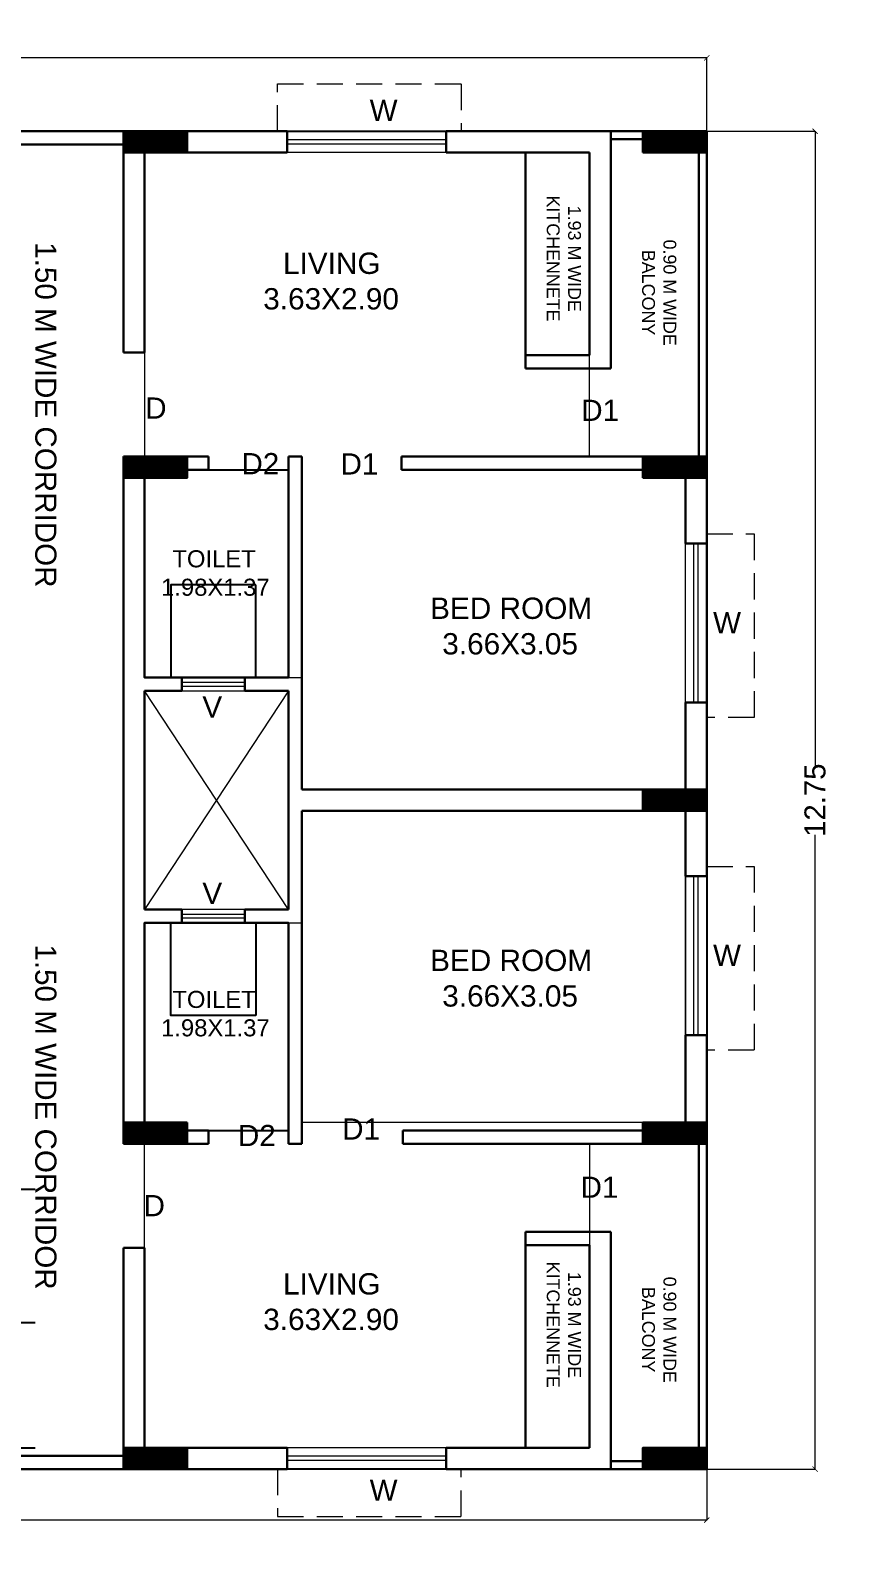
# Model space of a CAD drawing. Header units: metres. Extents: x 0 to 63445, y 32357 to 32804.
# Drawn here: x 63260.83 to 63268.57, y 32656.78 to 32671.24 of the extents above; entities that cross this region are included whole.
import ezdxf

# ---------------------------------------------------------------- set-up
doc = ezdxf.new("R2010")
doc.units = ezdxf.units.M
doc.header["$MEASUREMENT"] = 0
doc.header["$PDMODE"] = 34
doc.header["$PDSIZE"] = -10
doc.linetypes.add('DASHED', pattern=[0.75, 0.5, -0.25])
doc.linetypes.add('DASHED2', pattern=[0.375, 0.25, -0.125])
doc.layers.get('0').update_dxf_attribs({"lineweight": 25})
for name, color, linetype, plot in [('BLK_2_FLR_4_BATH', 3, 'Continuous', False), ('BLK_2_FLR_4_BLT_UP_AREA', 14, 'Continuous', False), ('BLK_2_FLR_4_WATER_CLOSET', 2, 'Continuous', False)]:
    doc.layers.add(name, color=color, linetype=linetype, plot=plot)
for name, color, linetype, lineweight in [('BLK_2_FLR_4_BLT_UP_AREA_DEDUCT', 41, 'Continuous', 9), ('BLK_2_FLR_4_CARPET_AREA', 1, 'DASHED', 9), ('BLK_2_FLR_4_STAIR_1_FLIGHT_1', 7, 'Continuous', 0), ('BLK_2_FLR_4_STAIR_1_LANDING_1', 7, 'Continuous', 0), ('BLK_2_FLR_4_UNITFA', 7, 'Continuous', 0), ('COLUMN', 1, 'Continuous', 30), ('DIM', 56, 'Continuous', 20), ('hatch', 251, 'Continuous', 20), ('TEXT-2', 65, 'Continuous', 18), ('wall', 7, 'Continuous', 30), ('window', 154, 'Continuous', 9)]:
    doc.layers.add(name, color=color, linetype=linetype, lineweight=lineweight)
doc.layers.add('text', color=65, linetype='Continuous')
doc.styles.add('AutoDCRFont', font='arial.ttf')
doc.styles.add('PreDCRFont', font='arial.ttf', dxfattribs={"height": 0.25})
doc.styles.get("Standard").update_dxf_attribs({"font": 'arial.ttf', "height": 0.4})
doc.styles.add('TNR', font='times.ttf', dxfattribs={"height": 0.5})
doc.dimstyles.new('ARCHANA', dxfattribs={"dimscale": 0, "dimtxt": 0.5, "dimasz": 0.5, "dimexe": 0, "dimexo": 0, "dimgap": 0, "dimtad": 0, "dimzin": 0, "dimdsep": 46, "dimtxsty": 'TNR', "dimblk": 'ARCHTICK', "dimcen": 0.09, "dimclrd": 36, "dimclre": 36, "dimclrt": 7, "dimadec": 0, "dimazin": 0, "dimtfac": 1, "dimtofl": 0, "dimtmove": 0, "dimatfit": 3, "dimldrblk": 'ARCHTICK', "dimfxl": 1, "dimfrac": 2, "dimtolj": 1, "dimtzin": 0, "dimlwd": -1, "dimlwe": -1, "dimarcsym": 0})
doc.dimstyles.new('Copy of Standard2', dxfattribs={"dimtxt": 0.25, "dimasz": 0.2, "dimexe": 0.5, "dimexo": 0.3, "dimgap": 0.09, "dimtad": 0, "dimtoh": 1, "dimzin": 0, "dimdsep": 46, "dimtxsty": 'PreDCRFont', "dimcen": 0.025, "dimdle": 0.1, "dimadec": 0, "dimazin": 0, "dimtfac": 1, "dimtofl": 0, "dimtmove": 2, "dimatfit": 3, "dimfxl": 0.18, "dimtolj": 1, "dimtzin": 0, "dimarcsym": 0})

# ---------------------------------------------------------------- blocks, each defined once
blk = doc.blocks.new('*D848')
at = {"layer": 'BLK_2_FLR_4_STAIR_1_FLIGHT_1', "color": 0, "lineweight": -2, "ltscale": 0.5, "transparency": 16777216}
for p, q in [((63260.375, 32660.398), (63260.375, 32660.598)), ((63260.225, 32660.198), (63260.875, 32660.198)), ((63260.225, 32658.928), (63260.875, 32658.928)), ((63260.375, 32658.728), (63260.375, 32658.528))]:
    blk.add_line(p, q, dxfattribs=at)
at = {"layer": 'BLK_2_FLR_4_STAIR_1_FLIGHT_1', "color": 0, "ltscale": 0.5, "transparency": 16777216}
for points in [[(63260.342, 32660.398), (63260.408, 32660.398), (63260.375, 32660.198)], [(63260.342, 32658.728), (63260.408, 32658.728), (63260.375, 32658.928)]]:
    blk.add_solid(points, dxfattribs=at)
at = {"layer": 'Defpoints', "color": 0, "ltscale": 0.5, "transparency": 16777216}
for p in [(63259.831, 32660.198), (63259.831, 32658.928), (63260.375, 32658.928)]:
    blk.add_point(p, dxfattribs=at)
at = {"layer": 'BLK_2_FLR_4_STAIR_1_FLIGHT_1', "color": 0, "ltscale": 0.5, "transparency": 16777216, "insert": (63260.375, 32659.563), "char_height": 0.25, "attachment_point": 5, "rotation": 90, "style": 'PreDCRFont'}
blk.add_mtext('\\A1;1.27', dxfattribs=at)
blk = doc.blocks.new('*D828')
at = {"layer": 'BLK_2_FLR_4_STAIR_1_LANDING_1', "color": 0, "lineweight": -2, "transparency": 16777216}
for p, q in [((63260.375, 32659.128), (63260.375, 32659.328)), ((63260.225, 32658.928), (63260.875, 32658.928)), ((63260.225, 32657.734), (63260.875, 32657.734)), ((63260.375, 32657.534), (63260.375, 32657.334))]:
    blk.add_line(p, q, dxfattribs=at)
at = {"layer": 'BLK_2_FLR_4_STAIR_1_LANDING_1', "color": 0, "transparency": 16777216}
for points in [[(63260.342, 32659.128), (63260.408, 32659.128), (63260.375, 32658.928)], [(63260.342, 32657.534), (63260.408, 32657.534), (63260.375, 32657.734)]]:
    blk.add_solid(points, dxfattribs=at)
at = {"layer": 'Defpoints', "color": 0, "transparency": 16777216}
for p in [(63259.831, 32658.928), (63259.831, 32657.734), (63260.375, 32657.734)]:
    blk.add_point(p, dxfattribs=at)
at = {"layer": 'BLK_2_FLR_4_STAIR_1_LANDING_1', "color": 0, "transparency": 16777216, "insert": (63260.375, 32658.331), "char_height": 0.25, "attachment_point": 5, "rotation": 90, "style": 'PreDCRFont'}
blk.add_mtext('\\A1;1.19', dxfattribs=at)
blk = doc.blocks.new('A$C7D115503')
at = {"layer": 'COLUMN', "ltscale": 3}
h = blk.add_hatch(dxfattribs=at)
h.set_pattern_fill('ANSI31', color=256, style=0)
h.paths.add_polyline_path([(-14.36, -11.59), (-6.36, -11.59), (-6.36, 12.41), (-14.36, 12.41)])
at = {"layer": 'COLUMN', "ltscale": 0.05}
for p, q in [((-14.36, 12.41), (-6.36, 12.41)), ((-14.36, 12.41), (-14.36, -11.59)), ((-6.36, 12.41), (-6.36, -11.59)), ((-6.36, -11.59), (-14.36, -11.59))]:
    blk.add_line(p, q, dxfattribs=at)
blk = doc.blocks.new('_ArchTick')
at = {"color": 0, "linetype": 'ByBlock', "const_width": 0.15}
blk.add_lwpolyline([(-0.5, -0.5), (0.5, 0.5)], dxfattribs=at)
blk = doc.blocks.new('*D877')
at = {"layer": 'Defpoints', "color": 0, "ltscale": 3, "transparency": 16777216}
for p in [(63267.277, 32670.982), (63247.283, 32670.282), (63267.277, 32670.282)]:
    blk.add_point(p, dxfattribs=at)
at = {"layer": 'DIM', "ltscale": 3, "transparency": 16777216}
for p, q in [((63247.283, 32670.282), (63247.283, 32670.982)), ((63247.283, 32670.982), (63256.886, 32670.982)), ((63267.277, 32670.982), (63257.674, 32670.982)), ((63267.277, 32670.282), (63267.277, 32670.982))]:
    blk.add_line(p, q, dxfattribs=at)
at = {"layer": 'DIM', "ltscale": 3, "transparency": 16777216, "xscale": 0.05, "yscale": 0.05, "zscale": 0.05, "rotation": 180}
blk.add_blockref('_ArchTick', (63247.283, 32670.982), dxfattribs=at)
at = {"layer": 'DIM', "ltscale": 3, "transparency": 16777216, "xscale": 0.05, "yscale": 0.05, "zscale": 0.05}
blk.add_blockref('_ArchTick', (63267.277, 32670.982), dxfattribs=at)
at = {"layer": 'DIM', "color": 7, "ltscale": 3, "transparency": 16777216, "insert": (63257.28, 32670.982), "char_height": 0.4, "attachment_point": 5}
blk.add_mtext('\\A1;{\\H0.6x;19.99}', dxfattribs=at)
blk = doc.blocks.new('*D883')
at = {"layer": 'Defpoints', "color": 0, "ltscale": 3, "transparency": 16777216}
for p in [(0.832, 32670.282), (63267.277, 32670.282), (0, 32657.531)]:
    blk.add_point(p, dxfattribs=at)
at = {"layer": 'DIM', "ltscale": 3, "transparency": 16777216}
for p, q in [((5.832, 32670.282), (0.832, 32670.282)), ((0.832, 32670.282), (0.832, 32664.301)), ((0.832, 32657.531), (0.832, 32663.512)), ((0, 32657.531), (0.832, 32657.531))]:
    blk.add_line(p, q, dxfattribs=at)
at = {"layer": 'DIM', "ltscale": 3, "transparency": 16777216, "xscale": 0.05, "yscale": 0.05, "zscale": 0.05}
for p, rotation in [((0.832, 32670.282), 90), ((0.832, 32657.531), 270)]:
    blk.add_blockref('_ArchTick', p, dxfattribs=dict(at, rotation=rotation))
at = {"layer": 'DIM', "color": 7, "ltscale": 3, "transparency": 16777216, "insert": (0.832, 32663.906), "char_height": 0.4, "attachment_point": 5, "rotation": 90}
blk.add_mtext('\\A1;{\\H0.6x;12.75}', dxfattribs=at)
blk = doc.blocks.new('*D819')
at = {"layer": 'Defpoints', "color": 0, "ltscale": 3, "transparency": 16777216}
for p in [(63250.382, 32657.531), (63267.277, 32657.531), (63267.277, 32657.044)]:
    blk.add_point(p, dxfattribs=at)
at = {"layer": 'DIM', "ltscale": 3, "transparency": 16777216}
for p, q in [((63250.382, 32657.531), (63250.382, 32657.044)), ((63267.277, 32657.531), (63267.277, 32657.044)), ((63250.382, 32657.044), (63258.42, 32657.044)), ((63267.277, 32657.044), (63259.239, 32657.044))]:
    blk.add_line(p, q, dxfattribs=at)
at = {"layer": 'DIM', "ltscale": 3, "transparency": 16777216, "xscale": 0.05, "yscale": 0.05, "zscale": 0.05, "rotation": 180}
blk.add_blockref('_ArchTick', (63250.382, 32657.044), dxfattribs=at)
at = {"layer": 'DIM', "ltscale": 3, "transparency": 16777216, "xscale": 0.05, "yscale": 0.05, "zscale": 0.05}
blk.add_blockref('_ArchTick', (63267.277, 32657.044), dxfattribs=at)
at = {"layer": 'DIM', "color": 7, "ltscale": 3, "transparency": 16777216, "insert": (63258.83, 32657.044), "char_height": 0.4, "attachment_point": 5}
blk.add_mtext('\\A1;{\\H0.625x;16.90}', dxfattribs=at)
blk = doc.blocks.new('*D820')
at = {"layer": 'Defpoints', "color": 0, "ltscale": 3, "transparency": 16777216}
for p in [(63267.277, 32670.282), (63267.277, 32657.531), (63268.31, 32657.531)]:
    blk.add_point(p, dxfattribs=at)
at = {"layer": 'DIM', "ltscale": 3, "transparency": 16777216}
for p, q in [((63267.277, 32670.282), (63268.31, 32670.282)), ((63268.31, 32670.282), (63268.31, 32664.235)), ((63268.31, 32657.531), (63268.31, 32663.577)), ((63267.277, 32657.531), (63268.31, 32657.531))]:
    blk.add_line(p, q, dxfattribs=at)
at = {"layer": 'DIM', "ltscale": 3, "transparency": 16777216, "xscale": 0.05, "yscale": 0.05, "zscale": 0.05}
for p, rotation in [((63268.31, 32670.282), 90), ((63268.31, 32657.531), 270)]:
    blk.add_blockref('_ArchTick', p, dxfattribs=dict(at, rotation=rotation))
at = {"layer": 'DIM', "color": 7, "ltscale": 3, "transparency": 16777216, "insert": (63268.31, 32663.906), "char_height": 0.4, "attachment_point": 5, "rotation": 90}
blk.add_mtext('\\A1;{\\H0.5x;12.75}', dxfattribs=at)

msp = doc.modelspace()

# ---------------------------------------------------------------- linework, layer by layer
at = {"layer": 'BLK_2_FLR_4_BATH', "color": 3, "ltscale": 0.5}
for points in [[(63263.2893, 32665.0746), (63261.9176, 32665.0746), (63261.9176, 32667.0558), (63263.2893, 32667.0558)], [(63261.9176, 32660.7564), (63263.2893, 32660.7564), (63263.2893, 32662.7377), (63261.9176, 32662.7377)]]:
    msp.add_lwpolyline(points, close=True, dxfattribs=at)
at = {"layer": 'BLK_2_FLR_4_BLT_UP_AREA', "color": 20}
msp.add_lwpolyline([(63247.2831, 32670.2817), (63267.2772, 32670.2817), (63267.2772, 32657.5305), (63250.382, 32657.5305), (63250.382, 32662.9917), (63248.8719, 32662.9917), (63248.8719, 32664.719), (63247.2831, 32664.719), (63247.2831, 32670.2817)], close=True, dxfattribs=at)
at = {"layer": 'BLK_2_FLR_4_BLT_UP_AREA_DEDUCT', "color": 20}
msp.add_lwpolyline([(63263.2893, 32662.8647), (63261.9176, 32662.8647), (63261.9176, 32664.9476), (63263.2893, 32664.9476)], close=True, dxfattribs=at)
at = {"layer": 'BLK_2_FLR_4_CARPET_AREA', "color": 20, "linetype": 'ByBlock', "ltscale": 0.5}
msp.add_lwpolyline([(63263.4163, 32663.8045), (63267.074, 32663.8045), (63267.074, 32660.8326), (63263.4163, 32660.8326)], close=True, dxfattribs=at)
at = {"layer": 'BLK_2_FLR_4_UNITFA', "color": 1, "ltscale": 0.5}
for points in [[(63263.4163, 32664.0077), (63267.074, 32664.0077), (63267.074, 32666.9796), (63267.074, 32667.1828), (63266.1596, 32667.1828), (63266.1596, 32670.0785), (63261.9176, 32670.0785), (63261.9176, 32665.0746), (63263.4163, 32665.0746), (63263.4163, 32664.0077)], [(63263.4163, 32663.8045), (63267.074, 32663.8045), (63267.074, 32660.8326), (63267.074, 32660.6294), (63266.1596, 32660.6294), (63266.1596, 32657.7338), (63261.9176, 32657.7338), (63261.9176, 32662.7377), (63263.4163, 32662.7377), (63263.4163, 32663.8045)]]:
    msp.add_lwpolyline(points, dxfattribs=at)
at = {"layer": 'BLK_2_FLR_4_WATER_CLOSET', "color": 3}
for points in [[(63262.977, 32665.9595), (63262.1683, 32665.9595), (63262.1683, 32665.0746), (63262.977, 32665.0746)], [(63262.977, 32661.8528), (63262.1683, 32661.8528), (63262.1683, 32662.7377), (63262.977, 32662.7377)]]:
    msp.add_lwpolyline(points, close=True, dxfattribs=at)
at = {"layer": 'hatch', "ltscale": 0.05}
for p, q in [((63263.2893, 32662.8647), (63261.9176, 32664.9476)), ((63263.2893, 32664.9476), (63261.9176, 32662.8647))]:
    msp.add_line(p, q, dxfattribs=at)
at = {"layer": 'wall', "ltscale": 0.5}
for p, q in [((63260.0343, 32670.2817), (63261.7144, 32670.2817)), ((63260.0343, 32670.1567), (63261.7144, 32670.1567)), ((63262.2724, 32664.9476), (63262.2724, 32665.0746)), ((63262.2724, 32662.8647), (63262.2724, 32662.7377)), ((63260.0343, 32657.6555), (63261.7144, 32657.6555)), ((63260.0343, 32657.5305), (63261.7144, 32657.5305))]:
    msp.add_line(p, q, dxfattribs=at)
at = {"layer": 'wall'}
for p, q in [((63261.7144, 32670.2817), (63261.7144, 32668.1735)), ((63263.2767, 32670.2817), (63261.7144, 32670.2817)), ((63266.3628, 32670.2817), (63264.7913, 32670.2817)), ((63266.3628, 32668.021), (63266.3628, 32670.2817)), ((63267.2772, 32670.2817), (63266.3628, 32670.2817)), ((63267.201, 32670.2055), (63266.3628, 32670.2055)), ((63267.201, 32667.1828), (63267.201, 32670.2055)), ((63267.2772, 32667.1828), (63267.2772, 32670.2817)), ((63261.9176, 32670.0785), (63263.2767, 32670.0785)), ((63261.9176, 32670.0785), (63261.9176, 32668.1735)), ((63264.7913, 32670.0785), (63266.1596, 32670.0785)), ((63265.5499, 32668.1481), (63265.5499, 32670.0785)), ((63266.1596, 32668.1481), (63266.1596, 32670.0785)), ((63261.7144, 32668.1735), (63261.9176, 32668.1735)), ((63265.5499, 32668.1481), (63266.1596, 32668.1481)), ((63265.5499, 32668.1481), (63265.5499, 32668.021)), ((63265.5499, 32668.021), (63266.3628, 32668.021)), ((63261.7144, 32667.1828), (63262.5272, 32667.1828)), ((63261.7144, 32660.6294), (63261.7144, 32667.1828)), ((63262.5272, 32667.1828), (63262.5272, 32667.0558)), ((63263.2893, 32667.1828), (63263.4163, 32667.1828)), ((63263.2893, 32667.1828), (63263.2893, 32665.0746)), ((63263.4163, 32667.1828), (63263.4163, 32664.0077)), ((63264.3659, 32667.1828), (63267.2772, 32667.1828)), ((63264.3659, 32667.1828), (63264.3659, 32667.0558)), ((63267.2772, 32666.3524), (63267.2772, 32667.1828)), ((63261.9176, 32667.0558), (63262.5272, 32667.0558)), ((63261.9176, 32667.0558), (63261.9176, 32665.0746)), ((63264.3659, 32667.0558), (63267.074, 32667.0558)), ((63267.074, 32666.3524), (63267.074, 32667.0558)), ((63267.2772, 32665.1899), (63267.2772, 32665.4294)), ((63261.9176, 32665.0746), (63262.2724, 32665.0746)), ((63262.8723, 32665.0746), (63263.2893, 32665.0746)), ((63261.9176, 32664.9476), (63262.2724, 32664.9476)), ((63261.9176, 32664.9476), (63261.9176, 32662.8647)), ((63262.8723, 32664.9476), (63263.2893, 32664.9476)), ((63263.2893, 32664.9476), (63263.2893, 32664.0077)), ((63267.074, 32664.0077), (63267.074, 32664.8378)), ((63267.2772, 32663.1824), (63267.2772, 32664.8378)), ((63263.2893, 32662.8647), (63263.2893, 32664.0077)), ((63263.4163, 32664.0077), (63267.074, 32664.0077)), ((63263.4163, 32664.0077), (63267.074, 32664.0077)), ((63263.4163, 32660.6294), (63263.4163, 32663.8045)), ((63263.4163, 32663.8045), (63267.074, 32663.8045)), ((63263.4163, 32663.8045), (63267.074, 32663.8045)), ((63267.074, 32663.8045), (63267.074, 32663.1824)), ((63261.9176, 32662.8647), (63262.2724, 32662.8647)), ((63262.8723, 32662.8647), (63263.2893, 32662.8647)), ((63261.9176, 32662.7377), (63262.2724, 32662.7377)), ((63261.9176, 32660.7564), (63261.9176, 32662.7377)), ((63262.8723, 32662.7377), (63263.2893, 32662.7377)), ((63263.2893, 32660.6294), (63263.2893, 32662.7377)), ((63267.074, 32661.6679), (63267.074, 32660.7564)), ((63267.2772, 32660.6294), (63267.2772, 32661.6679)), ((63261.7144, 32660.6294), (63262.5272, 32660.6294)), ((63261.9176, 32660.7564), (63262.5272, 32660.7564)), ((63262.5272, 32660.6294), (63262.5272, 32660.7564)), ((63263.2893, 32660.6294), (63263.4163, 32660.6294)), ((63264.3789, 32660.7564), (63267.074, 32660.7564)), ((63264.3789, 32660.6294), (63264.3789, 32660.7564)), ((63264.3789, 32660.6294), (63267.2772, 32660.6294)), ((63267.201, 32660.6294), (63267.201, 32657.6067)), ((63267.2772, 32660.6294), (63267.2772, 32657.5305)), ((63265.5499, 32659.7912), (63266.3628, 32659.7912)), ((63265.5499, 32659.6642), (63265.5499, 32659.7912)), ((63266.3628, 32659.7912), (63266.3628, 32657.5305)), ((63261.7144, 32659.6388), (63261.9176, 32659.6388)), ((63261.7144, 32657.5305), (63261.7144, 32659.6388)), ((63261.9176, 32657.7338), (63261.9176, 32659.6388)), ((63265.5499, 32659.6642), (63266.1596, 32659.6642)), ((63265.5499, 32659.6642), (63265.5499, 32657.7338)), ((63266.1596, 32659.6642), (63266.1596, 32657.7338)), ((63261.9176, 32657.7338), (63263.2767, 32657.7338)), ((63264.7913, 32657.7338), (63266.1596, 32657.7338)), ((63267.201, 32657.6067), (63266.3628, 32657.6067)), ((63263.2767, 32657.5305), (63261.7144, 32657.5305)), ((63266.3628, 32657.5305), (63264.7913, 32657.5305)), ((63267.2772, 32657.5305), (63266.3628, 32657.5305))]:
    msp.add_line(p, q, dxfattribs=at)
at = {"layer": 'wall', "ltscale": 3}
for p, q in [((63263.2767, 32670.0785), (63263.2767, 32670.2817)), ((63264.7913, 32670.0785), (63264.7913, 32670.2817)), ((63267.074, 32666.3524), (63267.2772, 32666.3524)), ((63262.8723, 32665.0746), (63262.8723, 32664.9476)), ((63267.074, 32664.8378), (63267.2772, 32664.8378)), ((63267.074, 32663.1824), (63267.2772, 32663.1824)), ((63262.8723, 32662.7377), (63262.8723, 32662.8647)), ((63267.074, 32661.6679), (63267.2772, 32661.6679)), ((63263.2767, 32657.7338), (63263.2767, 32657.5305)), ((63264.7913, 32657.7338), (63264.7913, 32657.5305))]:
    msp.add_line(p, q, dxfattribs=at)
at = {"layer": 'window'}
for p, q in [((63264.7913, 32670.2805), (63263.2767, 32670.2805)), ((63264.7913, 32670.201), (63263.2767, 32670.201)), ((63264.7913, 32670.158), (63263.2767, 32670.158)), ((63264.7913, 32670.0785), (63263.2767, 32670.0785)), ((63267.074, 32664.8378), (63267.074, 32666.3524)), ((63267.1534, 32664.8378), (63267.1534, 32666.3524)), ((63267.1965, 32664.8378), (63267.1965, 32666.3524)), ((63267.2759, 32664.8378), (63267.2759, 32666.3524)), ((63262.2729, 32665.0746), (63262.2724, 32665.0746)), ((63267.074, 32661.6679), (63267.074, 32663.1824)), ((63267.1534, 32661.6679), (63267.1534, 32663.1824)), ((63267.1965, 32661.6679), (63267.1965, 32663.1824)), ((63267.2772, 32661.6679), (63267.2772, 32663.1824)), ((63262.2729, 32662.7377), (63262.2724, 32662.7377)), ((63264.7913, 32657.7338), (63263.2767, 32657.7338)), ((63264.7913, 32657.6543), (63263.2767, 32657.6543)), ((63264.7913, 32657.6112), (63263.2767, 32657.6112)), ((63264.7913, 32657.5318), (63263.2767, 32657.5318))]:
    msp.add_line(p, q, dxfattribs=at)
at = {"layer": 'window', "ltscale": 0.5}
for p, q in [((63262.8723, 32665.0746), (63262.2729, 32665.0746)), ((63262.8723, 32665.0278), (63262.2729, 32665.0278)), ((63262.2729, 32664.9943), (63262.8723, 32664.9943)), ((63262.8729, 32665.0746), (63262.8723, 32665.0746)), ((63262.8723, 32665.0746), (63262.8729, 32665.0746)), ((63262.2729, 32664.9476), (63262.8723, 32664.9476)), ((63262.8723, 32664.9476), (63262.8729, 32664.9476)), ((63262.8729, 32664.9476), (63262.8723, 32664.9476)), ((63262.8723, 32662.8647), (63262.2729, 32662.8647)), ((63262.8723, 32662.818), (63262.2729, 32662.818)), ((63262.8723, 32662.8647), (63262.8729, 32662.8647)), ((63262.8729, 32662.8647), (63262.8723, 32662.8647)), ((63262.2729, 32662.7844), (63262.8723, 32662.7844)), ((63262.2729, 32662.7377), (63262.8723, 32662.7377)), ((63262.8729, 32662.7377), (63262.8723, 32662.7377)), ((63262.8723, 32662.7377), (63262.8729, 32662.7377))]:
    msp.add_line(p, q, dxfattribs=at)
at = {"layer": 'window', "color": 8, "linetype": 'DASHED2'}
for points in [[(63263.1836, 32670.2805), (63263.1836, 32670.7348), (63264.9348, 32670.7348), (63264.9348, 32670.2805)], [(63267.2759, 32666.4456), (63267.7303, 32666.4456), (63267.7303, 32664.6944), (63267.2759, 32664.6944)], [(63267.2759, 32663.2756), (63267.7303, 32663.2756), (63267.7303, 32661.5244), (63267.2759, 32661.5244)], [(63263.1836, 32657.5318), (63263.1836, 32657.0774), (63264.9348, 32657.0774), (63264.9348, 32657.5318)]]:
    msp.add_lwpolyline(points, dxfattribs=at)

# ---------------------------------------------------------------- block references
at = {"layer": 'COLUMN', "ltscale": 0.05, "xscale": -0.025400733691282, "yscale": 0.025400733691282, "zscale": 0.025400733691282, "rotation": 90}
for p in [(63262.0298, 32669.9169), (63266.9829, 32669.9169), (63262.0298, 32666.818), (63266.9829, 32666.818), (63266.9829, 32663.6429), (63262.0298, 32660.4678), (63266.9829, 32660.4678), (63262.0298, 32657.3689), (63266.9829, 32657.3689)]:
    msp.add_blockref('A$C7D115503', p, dxfattribs=at)

# ---------------------------------------------------------------- texts
at = {"layer": 'text'}
for p in [(63260.8744, 32669.2248), (63260.8744, 32662.5317)]:
    msp.add_text('1.50 M WIDE CORRIDOR', height=0.201945, rotation=270, dxfattribs=at).set_placement(p)
at = {"layer": 'text', "char_height": 0.121924, "width": 3.795079, "attachment_point": 1, "rotation": 270}
for s, insert in [('\\pi1.40502;1.93 M WIDE\\P\\pi1.30742;KITCHENNETE', (63266.0774, 32670.9779)), ('\\pi1.39928;0.90 M WIDE\\P\\pi1.49742;BALCONY', (63266.9862, 32670.6492)), ('\\pi1.40502;1.93 M WIDE\\P\\pi1.30742;KITCHENNETE', (63266.0774, 32660.8149)), ('\\pi1.39928;0.90 M WIDE\\P\\pi1.49742;BALCONY', (63266.9862, 32660.7637))]:
    msp.add_mtext(s, dxfattribs=dict(at, insert=insert))
at = {"layer": 'text'}
for s, insert, char_height, width, attachment_point in [('\\pi2.06872;LIVING\\P\\pi1.88042;3.63X2.90', (63261.1677, 32668.5809), 0.203206, 5.029694, 7), ('D', (63262.1267, 32667.5429), 0.2019, 0.534981, 9), ('D1', (63266.4411, 32667.5215), 0.20194, 0.534981, 9), ('D2', (63263.2012, 32667.0129), 0.20194, 0.534981, 9), ('D1', (63264.1459, 32667.0103), 0.20194, 0.534981, 9), ('\\pi1.61933;TOILET\\P\\pi1.51165;1.98X1.37', (63260.5626, 32665.8525), 0.162565, 4.023756, 7), ('\\pi1.76315;BED ROOM\\P\\pi1.87931;3.66X3.05', (63262.8758, 32665.2925), 0.203206, 5.029694, 7), ('\\pi1.76315;BED ROOM\\P\\pi1.87931;3.66X3.05', (63262.8758, 32661.936), 0.203206, 5.029694, 7), ('\\pi1.61933;TOILET\\P\\pi1.51165;1.98X1.37', (63260.5626, 32661.6528), 0.162565, 4.023756, 7), ('D2', (63263.1677, 32660.609), 0.20194, 0.534981, 9), ('D1', (63264.1613, 32660.6711), 0.20194, 0.534981, 9), ('D1', (63266.4346, 32660.1161), 0.20194, 0.534981, 9), ('D', (63262.1113, 32659.9407), 0.2019, 0.534981, 9), ('\\pi2.06872;LIVING\\P\\pi1.88042;3.63X2.90', (63261.1677, 32658.8528), 0.203206, 5.029694, 7)]:
    msp.add_mtext(s, dxfattribs=dict(at, insert=insert, char_height=char_height, width=width, attachment_point=attachment_point))
at = {"layer": 'TEXT-2', "char_height": 0.2019, "width": 0.182701, "style": 'AutoDCRFont'}
for s, insert, attachment_point in [('W', (63264.329, 32670.5835), 3), ('W', (63267.3375, 32665.4967), 7), ('V', (63262.4683, 32664.8954), 1), ('V', (63262.4683, 32662.9169), 7), ('W', (63267.3375, 32662.3268), 7), ('W', (63264.329, 32657.2288), 9)]:
    msp.add_mtext(s, dxfattribs=dict(at, insert=insert, attachment_point=attachment_point))

# ---------------------------------------------------------------- dimensions: what is measured, and where the dimension line sits
at = {"layer": 'BLK_2_FLR_4_STAIR_1_FLIGHT_1', "color": 1, "ltscale": 0.5}
dim = msp.add_linear_dim(base=(63260.375, 32658.9276), p1=(63259.8311, 32660.1976), p2=(63259.8311, 32658.9276), angle=90, dimstyle='Copy of Standard2', override={"dimpost": '\\X', "dimfxl": 0.15, "dimfxlon": 1}, dxfattribs=at)
dim.commit()
dim.dimension.update_dxf_attribs({"geometry": '*D848', "text_midpoint": (63260.375, 32659.5626)})
at = {"layer": 'BLK_2_FLR_4_STAIR_1_LANDING_1', "color": 2}
dim = msp.add_linear_dim(base=(63260.375, 32657.7338), p1=(63259.8311, 32658.9276), p2=(63259.8311, 32657.7338), angle=90, dimstyle='Copy of Standard2', override={"dimpost": '\\X', "dimfxl": 0.15, "dimfxlon": 1}, dxfattribs=at)
dim.commit()
dim.dimension.update_dxf_attribs({"geometry": '*D828', "text_midpoint": (63260.375, 32658.3307)})
at = {"layer": 'DIM', "ltscale": 3}
for base, p1, p2, text, picture, middle in [((63267.2772, 32670.9817), (63247.2831, 32670.2817), (63267.2772, 32670.2817), '{\\H0.6x;<>}', '*D877', (63257.2802, 32670.9817)), ((63267.2772, 32657.044), (63250.382, 32657.5305), (63267.2772, 32657.5305), '{\\H0.625x;<>}', '*D819', (63258.8296, 32657.044))]:
    dim = msp.add_linear_dim(base=base, p1=p1, p2=p2, text=text, dimstyle='ARCHANA', override={"dimscale": 1, "dimtxt": 0.278, "dimasz": 0.05, "dimtxsty": 'Standard', "dimclrd": 256, "dimclre": 256, "dimfxl": 5, "dimfxlon": 1, "dimarcsym": 1}, dxfattribs=at)
    dim.commit()
    dim.dimension.update_dxf_attribs({"geometry": picture, "text_midpoint": middle})
for base, p1, p2, text, picture, middle in [((0.8318, 32670.2817), (0, 32657.5305), (63267.2772, 32670.2817), '{\\H0.6x;<>}', '*D883', (0.8318, 32663.9061)), ((63268.3105, 32657.5305), (63267.2772, 32670.2817), (63267.2772, 32657.5305), '{\\H0.5x;<>}', '*D820', (63268.3105, 32663.9061))]:
    dim = msp.add_linear_dim(base=base, p1=p1, p2=p2, angle=90, text=text, dimstyle='ARCHANA', override={"dimscale": 1, "dimtxt": 0.278, "dimasz": 0.05, "dimtxsty": 'Standard', "dimclrd": 256, "dimclre": 256, "dimfxl": 5, "dimfxlon": 1, "dimarcsym": 1}, dxfattribs=at)
    dim.commit()
    dim.dimension.update_dxf_attribs({"geometry": picture, "text_midpoint": middle})

doc.saveas('drawing.dxf')
